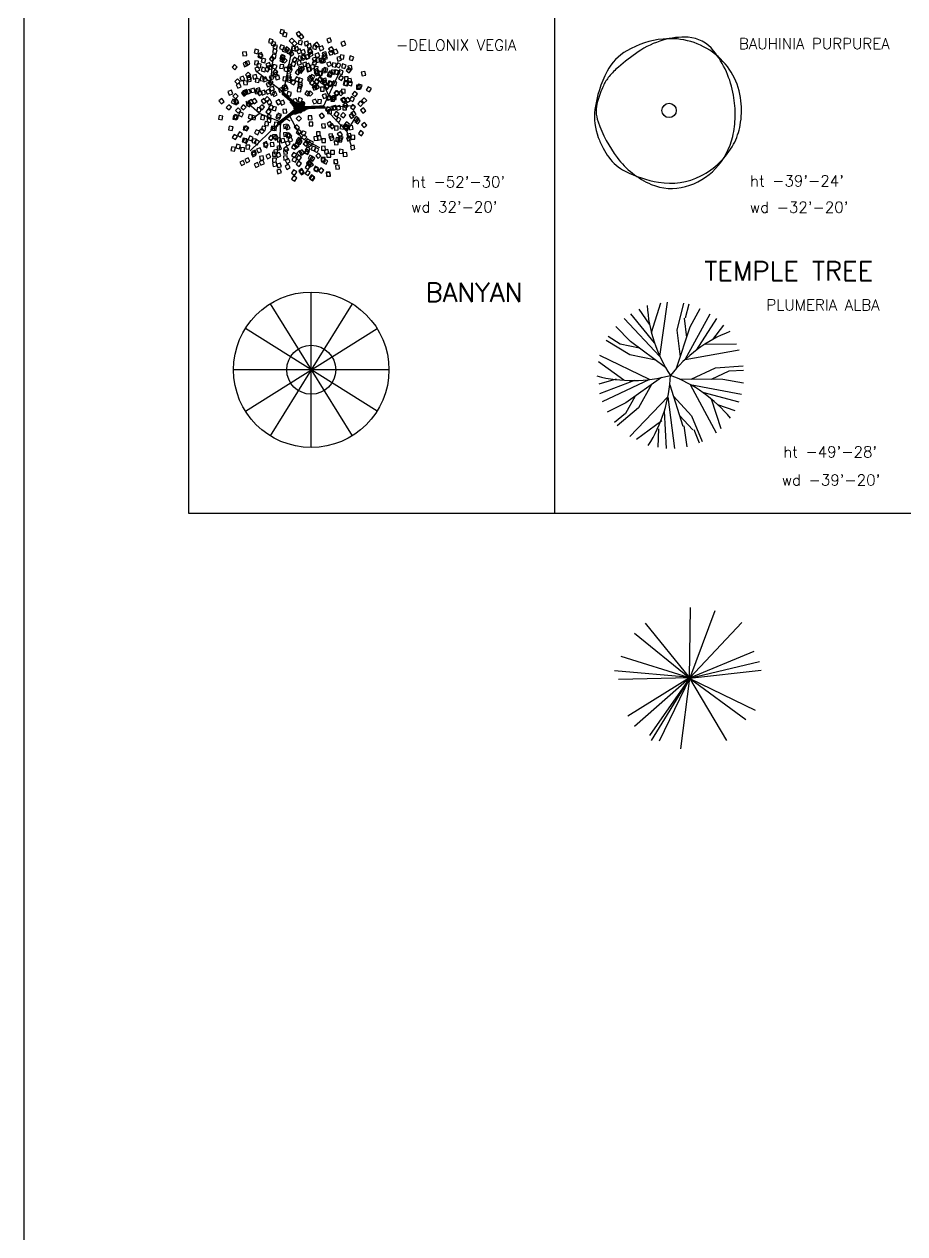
# Model space of a CAD drawing. Extents: x 2080 to 102399, y 2071 to 93424.
# Drawn here: x 72374 to 73815, y 73914 to 75893 of the extents above; entities that cross this region are included whole.
import ezdxf

# ---------------------------------------------------------------- set-up
doc = ezdxf.new("R2010")
doc.units = 0
doc.header["$LTSCALE"] = 20
doc.header["$MEASUREMENT"] = 0
doc.layers.add('correct', color=230, linetype='Continuous', plot=False)
doc.layers.add('PLANTS', color=3, linetype='Continuous')
doc.layers.add('TEXTS', color=2, linetype='Continuous')
doc.styles.add('a', font='romans.shx')

# ---------------------------------------------------------------- blocks, each defined once
blk = doc.blocks.new('3DLF-S')
at = {"color": 3}
blk.add_3dface([(0, 0), (-4, -4, -4), (0, -8, -8), (4, -4, -4)], dxfattribs=at)
blk = doc.blocks.new('3DLFS-S')
at = {"color": 92}
for p, rotation in [((-7.2, 0.2, 10.5), 338.5232090204596), ((-21.8, -8.2, -0.5), 330.9453959009229), ((11.5, -2.2, 8.5), 25.76932762433872), ((28, -11.6, 2.5), 29.93151184050779), ((-11.2, -21.8), 349.3803447238449), ((11, -25.7, 1), 29.93151184050779)]:
    blk.add_blockref('3DLF-S', p, dxfattribs=dict(at, rotation=rotation))
blk.add_blockref('3DLF-S', (-1.8, -11.4, 4.8), dxfattribs=at)
blk = doc.blocks.new('T48')
at = {"color": 10, "extrusion": (6.99446e-33, -1, -1.83772e-16)}
for p, q in [((-0.0984, 0.0995, 0.6032), (-0.0413, 0.3873, 0.7588)), ((-0.1789, 0.1693, 0.6646), (-0.164, 0.3196, 0.8033)), ((-0.0984, 0.0995, 0.5958), (-0.2688, 0.2307, 0.725)), ((0.1651, 0.0063, 0.4593), (0.3567, 0.0169, 0.5895))]:
    blk.add_line(p, q, dxfattribs=at)
at = {"color": 10}
for p, q in [((0.1566, 0.0063, 0.4614), (0.2635, 0.2371, 0.6022)), ((0.1916, 0.0783, 0.5027), (0.1238, 0.2318, 0.5027)), ((-0.2519, -0.036, 0.508), (-0.3387, 0.0423, 0.5387)), ((0.1598, 0.0063, 0.4614), (0.3059, -0.1503, 0.6022)), ((-0.254, -0.0381, 0.5122), (-0.3271, -0.0931, 0.6011)), ((-0.12, -0.0885, 0.417), (-0.2519, -0.036, 0.508)), ((-0.0624, -0.0466, 0.3387), (0.0148, -0.1905, 0.3598)), ((0.3059, -0.1503, 0.6022), (0.3641, -0.0582, 0.653)), ((-0.3111, -0.2741, 0.6445), (-0.1333, -0.1027, 0.4233)), ((-0.1168, -0.0885, 0.417), (-0.1253, -0.2699, 0.5122)), ((0.3059, -0.1503, 0.6022), (0.3344, -0.2434, 0.6382)), ((0.0148, -0.1905, 0.3598), (0.0011, -0.2275, 0.4117)), ((0.0148, -0.1905, 0.3598), (0.1323, -0.2519, 0.3598))]:
    blk.add_line(p, q, dxfattribs=at)
at = {"color": 10, "extrusion": (1, 0, 0)}
blk.add_line((-0.0544, -0.0836, 0.4307), (-0.0929, -0.0624, 0.6985), dxfattribs=at)
at = {"color": 10}
blk.add_lwpolyline([(0.0317, 0.0392, -0.117832), (0.0349, 0.0351, -0.109862), (0.036, 0.0296, -0.036437), (0.0354, 0.0234, -0.034184), (0.0339, 0.0169, -0.070317), (0.0317, 0.0123, 0.121404), (0.0307, 0.0095, 0.105675), (0.0309, 0.0078, 0.10563), (0.0317, 0.0063, 0.11787), (0.034, 0.0048, 0.050289), (0.0402, 0.0032, 0.018663), (0.0459, 0.0025, 0.01497), (0.0529, 0.0021, 0.087147), (0.0578, 0.0029, -0.118281), (0.0614, 0.0032, -0.325615), (0.0642, 0.0004, -0.326103), (0.0624, -0.0032, -0.032273), (0.0591, -0.0046, 0.027106), (0.055, -0.0063, 0.002318), (0.0467, -0.0105, 0.008478), (0.0444, -0.0116, 0.036344), (0.042, -0.0132, -0.022039), (0.0381, -0.0159, -0.092744), (0.0318, -0.0183, 0.069203), (0.0233, -0.0212, 0.147866), (0.0177, -0.0264, -0.172152), (0.0127, -0.0307, -0.132721), (0.0065, -0.0313, 0.108842), (-0.0011, -0.0317, 0.053805), (-0.0066, -0.0339, -0.040641), (-0.0138, -0.037, -0.081395), (-0.0294, -0.0396, -0.221332), (-0.0349, -0.037, -0.079922), (-0.0366, -0.0342, -0.108313), (-0.037, -0.0317, -0.048517), (-0.0366, -0.0289, -0.02389), (-0.0349, -0.0233, -0.137674), (-0.0294, -0.0155, 0.264867), (-0.0275, -0.0106, 0.017693), (-0.028, -0.0077, 0.00755), (-0.0296, -0.0011, 0.004346), (-0.0318, 0.0072, 0.010497), (-0.0328, 0.0106, 0.070056), (-0.0345, 0.0141, 0.023562), (-0.0413, 0.0233, 0.090241), (-0.0474, 0.0285, -0.118501), (-0.0519, 0.0328, -0.08154), (-0.0529, 0.0353, -0.126697), (-0.0529, 0.037, -0.215241), (-0.0518, 0.0384, -0.116434), (-0.0487, 0.0392, -0.22855), (-0.0456, 0.0377, 0.214017), (-0.0423, 0.036, 0.07524), (-0.0392, 0.0363, 0.190759), (-0.0381, 0.037, 0.274563), (-0.038, 0.0385, -0.2385), (-0.0381, 0.0402, -0.087445), (-0.0371, 0.0416, -0.110244), (-0.036, 0.0423, -0.136741), (-0.0342, 0.0425, -0.06456), (-0.0307, 0.0413, -0.144236), (-0.0272, 0.038, 0.201708), (-0.0243, 0.036, 0.026586), (-0.0197, 0.0351, -0.015616), (-0.0116, 0.0339, -0.012911), (-0.0034, 0.0321, 0.016293), (0.0032, 0.0307, 0.100723), (0.0087, 0.0308, 0.063874), (0.0169, 0.0339, 0.158892), (0.0202, 0.0372, -0.171356), (0.0233, 0.0402, -0.140353), (0.0277, 0.0409, -0.14068)], format="xyb", close=True, dxfattribs=at)
blk.add_circle((0, 0, 0.0593), 0.0169, dxfattribs=at)
at = {"color": 10, "extrusion": (0.668965, 4.71754e-17, 0.743294)}
blk.add_circle((0.0067, 0.1929, 0.4486), 0.00635, dxfattribs=at)
at = {"color": 92, "xscale": 0.00423333291, "yscale": 0.00423333291, "zscale": 0.00423333291}
for p, rotation in [((-0.1257, 0.2737, 0.7715), 217.0355451173859), ((-0.0512, 0.3634, 0.4773), 180), ((-0.0347, 0.3469, 0.5778), 180), ((0.2193, 0.2927, 0.6911), 127.0355451173859), ((-0.2751, 0.2492, 0.5313), 241.10908773184), ((-0.2217, 0.214, 0.6223), 217.0355451173859), ((-0.0766, 0.2087, 0.5239), 217.0355451173859), ((0.0212, 0.2561, 0.581), 180), ((0.0646, 0.2942, 0.7715), 180), ((0.0532, 0.2187, 0.4392), 127.0355451173859), ((0.0782, 0.1863, 0.8901), 127.0355451173859), ((0.0824, 0.1895, 0.3736), 127.0355451173859), ((0.1019, 0.2041, 0.7334), 127.0355451173859), ((0.1566, 0.2654, 0.6181), 180), ((0.1697, 0.2419, 0.5345), 127.0355451173859), ((-0.2004, 0.1285, 0.6773), 217.0355451173859), ((-0.056, 0.1294, 0.5408), 217.0355451173859), ((-0.0983, 0.239, 0.6773), 180), ((-0.0313, 0.1487, 0.9155), 217.0355451173859), ((0.3278, 0.115, 0.6159), 116.7371100578059), ((-0.2706, 0.0643, 0.3937), 241.10908773184), ((0.0356, 0.06, 0.8699), 217.0355451173859), ((0.0646, 0.127, 0.8805), 180), ((0.0646, 0.1143, 0.3831), 180), ((0.1746, 0.1016, 0.8901), 90), ((0.1799, 0.1016, 0.3736), 90), ((0.2043, 0.1016, 0.7334), 90), ((-0.2856, 0.0738, 0.6742), 260.280514680602), ((-0.1363, 0.0536, 0.6773), 274.426310174705), ((0.0646, 0.0265, 0.8699), 180), ((0.1228, -0.0191, 0.6773), 105.1767250495332), ((0.2753, 0.0475, 0.4286), 105.1767250495332), ((-0.3807, 0.0017, 0.5165), 274.426310174705), ((-0.2887, 0.0017, 0.8181), 274.426310174705), ((-0.1701, 0.0017, 0.454), 274.426310174705), ((-0.1119, 0.0017, 0.9165), 274.426310174705), ((0.188, -0.0842, 0.6551), 105.1767250495332), ((-0.0904, -0.066, 0.9165), 311.4618552920909), ((0.24, -0.0892, 0.7673), 68.14117993214732), ((0.2855, -0.0824, 0.5175), 54.73338241883649), ((-0.2315, -0.1725, 0.8181), 311.4618552920909), ((-0.0451, -0.1141, 0.7705), 342.4928092333245), ((0.0168, -0.0972, 0.8329), 19.52835435071045), ((0.2622, -0.1654, 0.5673), 68.14117993214732), ((-0.305, -0.2279, 0.5165), 311.4618552920909), ((-0.2725, -0.2122, 0.6456), 311.4618552920909), ((-0.1488, -0.2181, 0.453), 294.8881552746311), ((-0.0451, -0.166, 0.9017), 342.4928092333245), ((0.0639, -0.1597, 0.9017), 19.52835435071045), ((0.0694, -0.1975, 0.4646), 28.35728449507812), ((0.0977, -0.2045, 0.6371), 19.52835435071045), ((-0.0635, -0.1995, 0.4646), 351.3217393776923), ((0.1544, -0.2796, 0.7345), 19.52835435071045), ((-0.0451, -0.2782, 0.6371), 342.4928092333245), ((-0.0451, -0.3163, 0.7345), 342.4928092333245), ((0.0947, -0.3242, 0.635), 19.52835435071045), ((0.0952, -0.3294, 0.508), 20.68147253157148)]:
    blk.add_blockref('3DLFS-S', p, dxfattribs=dict(at, rotation=rotation))
at = {"xscale": 0.00423333291, "yscale": 0.00423333291, "zscale": 0.00423333291}
for p, rotation in [((-0.0783, -0.0074, 0.9843), 319.1446237411043), ((0.0603, -0.0508, 0.9843), 46.3875157474432)]:
    blk.add_blockref('3DLF-S', p, dxfattribs=dict(at, rotation=rotation))
blk.add_blockref('3DLF-S', (0, -0.0508, 0.9843), dxfattribs=at)
at = {"color": 10}
mesh = blk.add_polymesh((2, 36), dxfattribs=dict(at, n_close=True))
for k, corner in enumerate([(-0.0046, 0.0044, 0.2678), (-0.0035, 0.0053, 0.2678), (-0.0022, 0.0061, 0.2678), (-0.0009, 0.0067, 0.2678), (0.0006, 0.007, 0.2678), (0.0021, 0.007, 0.2678), (0.0035, 0.0068, 0.2678), (0.0049, 0.0063, 0.2678), (0.0062, 0.0056, 0.2678), (0.0074, 0.0047, 0.2678), (0.0083, 0.0036, 0.2678), (0.0091, 0.0023, 0.2678), (0.0097, 0.0009, 0.2678), (0.0099, -0.0005, 0.2678), (0.01, -0.002, 0.2678), (0.0098, -0.0034, 0.2678), (0.0093, -0.0048, 0.2678), (0.0086, -0.0061, 0.2678), (0.0077, -0.0073, 0.2678), (0.0066, -0.0083, 0.2678), (0.0053, -0.009, 0.2678), (0.0039, -0.0096, 0.2678), (0.0025, -0.0099, 0.2678), (0.001, -0.0099, 0.2678), (-0.0004, -0.0097, 0.2678), (-0.0018, -0.0092, 0.2678), (-0.0031, -0.0085, 0.2678), (-0.0043, -0.0076, 0.2678), (-0.0053, -0.0065, 0.2678), (-0.006, -0.0052, 0.2678), (-0.0066, -0.0039, 0.2678), (-0.0069, -0.0024, 0.2678), (-0.0069, -0.0009, 0.2678), (-0.0067, 0.0005, 0.2678), (-0.0062, 0.0019, 0.2678), (-0.0055, 0.0032, 0.2678), (-0.0963, 0.0992, 0.5969), (-0.0957, 0.0985, 0.5976), (-0.0954, 0.0978, 0.5983), (-0.0951, 0.0969, 0.599), (-0.0951, 0.096, 0.5996), (-0.0952, 0.095, 0.6001), (-0.0955, 0.094, 0.6006), (-0.0959, 0.0931, 0.6009), (-0.0965, 0.0922, 0.6011), (-0.0972, 0.0913, 0.6011), (-0.098, 0.0906, 0.6011), (-0.0989, 0.0899, 0.6009), (-0.0999, 0.0894, 0.6006), (-0.1008, 0.0891, 0.6001), (-0.1018, 0.0889, 0.5996), (-0.1027, 0.0889, 0.599), (-0.1036, 0.0891, 0.5983), (-0.1043, 0.0894, 0.5976), (-0.105, 0.0899, 0.5969), (-0.1055, 0.0906, 0.5961), (-0.1059, 0.0913, 0.5954), (-0.1061, 0.0922, 0.5948), (-0.1062, 0.0931, 0.5942), (-0.1061, 0.0941, 0.5936), (-0.1058, 0.0951, 0.5932), (-0.1053, 0.096, 0.5929), (-0.1048, 0.0969, 0.5927), (-0.1041, 0.0978, 0.5926), (-0.1032, 0.0985, 0.5927), (-0.1024, 0.0992, 0.5929), (-0.1014, 0.0997, 0.5932), (-0.1004, 0.1, 0.5936), (-0.0995, 0.1002, 0.5942), (-0.0986, 0.1002, 0.5948), (-0.0977, 0.1, 0.5954), (-0.0969, 0.0997, 0.5961)]):
    mesh.set_mesh_vertex(divmod(k, 36), corner)
mesh = blk.add_polymesh((2, 36), dxfattribs=dict(at, n_close=True))
for k, corner in enumerate([(-0.0047, -0.0042, 0.2678), (-0.0056, -0.0031, 0.2678), (-0.0063, -0.0017, 0.2678), (-0.0067, -0.0003, 0.2678), (-0.0069, 0.0011, 0.2678), (-0.0068, 0.0026, 0.2678), (-0.0065, 0.004, 0.2678), (-0.0059, 0.0054, 0.2678), (-0.0051, 0.0066, 0.2678), (-0.0041, 0.0077, 0.2678), (-0.0029, 0.0086, 0.2678), (-0.0016, 0.0093, 0.2678), (-0.0002, 0.0097, 0.2678), (0.0013, 0.0099, 0.2678), (0.0028, 0.0098, 0.2678), (0.0042, 0.0095, 0.2678), (0.0056, 0.0089, 0.2678), (0.0068, 0.0081, 0.2678), (0.0079, 0.0071, 0.2678), (0.0088, 0.0059, 0.2678), (0.0094, 0.0046, 0.2678), (0.0099, 0.0032, 0.2678), (0.01, 0.0017, 0.2678), (0.01, 0.0002, 0.2678), (0.0096, -0.0012, 0.2678), (0.009, -0.0026, 0.2678), (0.0082, -0.0038, 0.2678), (0.0072, -0.0049, 0.2678), (0.0061, -0.0058, 0.2678), (0.0047, -0.0064, 0.2678), (0.0033, -0.0069, 0.2678), (0.0019, -0.007, 0.2678), (0.0004, -0.007, 0.2678), (-0.0011, -0.0066, 0.2678), (-0.0024, -0.0061, 0.2678), (-0.0036, -0.0053, 0.2678), (-0.1348, -0.0955, 0.4233), (-0.1341, -0.0951, 0.4241), (-0.1334, -0.0948, 0.4248), (-0.1325, -0.0946, 0.4254), (-0.1316, -0.0946, 0.426), (-0.1306, -0.0948, 0.4266), (-0.1297, -0.0952, 0.427), (-0.1287, -0.0957, 0.4273), (-0.1279, -0.0963, 0.4275), (-0.1271, -0.0971, 0.4276), (-0.1264, -0.098, 0.4275), (-0.1258, -0.0989, 0.4273), (-0.1254, -0.0999, 0.427), (-0.1252, -0.1009, 0.4266), (-0.1251, -0.1019, 0.426), (-0.1251, -0.1028, 0.4254), (-0.1254, -0.1036, 0.4248), (-0.1258, -0.1044, 0.4241), (-0.1263, -0.105, 0.4233), (-0.127, -0.1055, 0.4226), (-0.1278, -0.1058, 0.4219), (-0.1287, -0.1059, 0.4212), (-0.1296, -0.1059, 0.4206), (-0.1305, -0.1057, 0.4201), (-0.1315, -0.1054, 0.4196), (-0.1324, -0.1049, 0.4193), (-0.1333, -0.1042, 0.4191), (-0.1341, -0.1034, 0.4191), (-0.1348, -0.1026, 0.4191), (-0.1353, -0.1016, 0.4193), (-0.1357, -0.1006, 0.4196), (-0.136, -0.0997, 0.4201), (-0.1361, -0.0987, 0.4206), (-0.136, -0.0978, 0.4212), (-0.1358, -0.0969, 0.4219), (-0.1354, -0.0962, 0.4226)]):
    mesh.set_mesh_vertex(divmod(k, 36), corner)
mesh = blk.add_polymesh((2, 36), dxfattribs=dict(at, n_close=True))
for k, corner in enumerate([(0.0169, 0, 0.0593), (0.0167, 0.0029, 0.0593), (0.0159, 0.0058, 0.0593), (0.0147, 0.0085, 0.0593), (0.013, 0.0109, 0.0593), (0.0109, 0.013, 0.0593), (0.0085, 0.0147, 0.0593), (0.0058, 0.0159, 0.0593), (0.0029, 0.0167, 0.0593), (0, 0.0169, 0.0593), (-0.0029, 0.0167, 0.0593), (-0.0058, 0.0159, 0.0593), (-0.0085, 0.0147, 0.0593), (-0.0109, 0.013, 0.0593), (-0.013, 0.0109, 0.0593), (-0.0147, 0.0085, 0.0593), (-0.0159, 0.0058, 0.0593), (-0.0167, 0.0029, 0.0593), (-0.0169, 0, 0.0593), (-0.0167, -0.0029, 0.0593), (-0.0159, -0.0058, 0.0593), (-0.0147, -0.0085, 0.0593), (-0.013, -0.0109, 0.0593), (-0.0109, -0.013, 0.0593), (-0.0085, -0.0147, 0.0593), (-0.0058, -0.0159, 0.0593), (-0.0029, -0.0167, 0.0593), (0, -0.0169, 0.0593), (0.0029, -0.0167, 0.0593), (0.0058, -0.0159, 0.0593), (0.0085, -0.0147, 0.0593), (0.0109, -0.013, 0.0593), (0.013, -0.0109, 0.0593), (0.0147, -0.0085, 0.0593), (0.0159, -0.0058, 0.0593), (0.0167, -0.0029, 0.0593), (0.0223, 0.0396), (0.015, 0.0329), (0.0052, 0.0305), (-0.0048, 0.0324), (-0.0147, 0.0344), (-0.0247, 0.0361), (-0.0327, 0.0421), (-0.0383, 0.0368), (-0.0474, 0.0389), (-0.0522, 0.0334), (-0.0448, 0.0267), (-0.0381, 0.0191), (-0.0328, 0.0105), (-0.0301, 0.0007), (-0.0278, -0.0091), (-0.0317, -0.0177), (-0.0361, -0.0268), (-0.0354, -0.0365), (-0.0263, -0.0395), (-0.0163, -0.0378), (-0.0068, -0.0341), (0.0028, -0.0311), (0.0128, -0.0306), (0.0199, -0.0236), (0.0288, -0.019), (0.0384, -0.0157), (0.047, -0.0103), (0.0561, -0.0059), (0.0642, -0.0006), (0.0566, 0.0025), (0.0465, 0.0024), (0.0365, 0.004), (0.031, 0.0108), (0.0348, 0.0202), (0.036, 0.0303), (0.0317, 0.0392)]):
    mesh.set_mesh_vertex(divmod(k, 36), corner)
mesh = blk.add_polymesh((2, 36), dxfattribs=dict(at, n_close=True))
for k, corner in enumerate([(0.0169, 0, 0.0593), (0.0167, 0.0029, 0.0593), (0.0159, 0.0058, 0.0593), (0.0147, 0.0085, 0.0593), (0.013, 0.0109, 0.0593), (0.0109, 0.013, 0.0593), (0.0085, 0.0147, 0.0593), (0.0058, 0.0159, 0.0593), (0.0029, 0.0167, 0.0593), (0, 0.0169, 0.0593), (-0.0029, 0.0167, 0.0593), (-0.0058, 0.0159, 0.0593), (-0.0085, 0.0147, 0.0593), (-0.0109, 0.013, 0.0593), (-0.013, 0.0109, 0.0593), (-0.0147, 0.0085, 0.0593), (-0.0159, 0.0058, 0.0593), (-0.0167, 0.0029, 0.0593), (-0.0169, 0, 0.0593), (-0.0167, -0.0029, 0.0593), (-0.0159, -0.0058, 0.0593), (-0.0147, -0.0085, 0.0593), (-0.013, -0.0109, 0.0593), (-0.0109, -0.013, 0.0593), (-0.0085, -0.0147, 0.0593), (-0.0058, -0.0159, 0.0593), (-0.0029, -0.0167, 0.0593), (0, -0.0169, 0.0593), (0.0029, -0.0167, 0.0593), (0.0058, -0.0159, 0.0593), (0.0085, -0.0147, 0.0593), (0.0109, -0.013, 0.0593), (0.013, -0.0109, 0.0593), (0.0147, -0.0085, 0.0593), (0.0159, -0.0058, 0.0593), (0.0167, -0.0029, 0.0593), (0.0116, 0, 0.2773), (0.0115, 0.002, 0.2773), (0.0109, 0.004, 0.2773), (0.0101, 0.0058, 0.2773), (0.0089, 0.0075, 0.2773), (0.0075, 0.0089, 0.2773), (0.0058, 0.0101, 0.2773), (0.004, 0.0109, 0.2773), (0.002, 0.0115, 0.2773), (0, 0.0116, 0.2773), (-0.002, 0.0115, 0.2773), (-0.004, 0.0109, 0.2773), (-0.0058, 0.0101, 0.2773), (-0.0075, 0.0089, 0.2773), (-0.0089, 0.0075, 0.2773), (-0.0101, 0.0058, 0.2773), (-0.0109, 0.004, 0.2773), (-0.0115, 0.002, 0.2773), (-0.0116, 0, 0.2773), (-0.0115, -0.002, 0.2773), (-0.0109, -0.004, 0.2773), (-0.0101, -0.0058, 0.2773), (-0.0089, -0.0075, 0.2773), (-0.0075, -0.0089, 0.2773), (-0.0058, -0.0101, 0.2773), (-0.004, -0.0109, 0.2773), (-0.002, -0.0115, 0.2773), (0, -0.0116, 0.2773), (0.002, -0.0115, 0.2773), (0.004, -0.0109, 0.2773), (0.0058, -0.0101, 0.2773), (0.0075, -0.0089, 0.2773), (0.0089, -0.0075, 0.2773), (0.0101, -0.0058, 0.2773), (0.0109, -0.004, 0.2773), (0.0115, -0.002, 0.2773)]):
    mesh.set_mesh_vertex(divmod(k, 36), corner)
mesh = blk.add_polymesh((2, 36), dxfattribs=dict(at, n_close=True))
for k, corner in enumerate([(0.0095, 0, 0.2741), (0.0094, 0.0015, 0.2741), (0.009, 0.0029, 0.2741), (0.0084, 0.0042, 0.2741), (0.0075, 0.0054, 0.2741), (0.0065, 0.0065, 0.2741), (0.0053, 0.0073, 0.2741), (0.004, 0.008, 0.2741), (0.0025, 0.0083, 0.2741), (0.0011, 0.0085, 0.2741), (-0.0004, 0.0083, 0.2741), (-0.0018, 0.008, 0.2741), (-0.0032, 0.0073, 0.2741), (-0.0044, 0.0065, 0.2741), (-0.0054, 0.0054, 0.2741), (-0.0063, 0.0042, 0.2741), (-0.0069, 0.0029, 0.2741), (-0.0073, 0.0015, 0.2741), (-0.0074, 0, 0.2741), (-0.0073, -0.0015, 0.2741), (-0.0069, -0.0029, 0.2741), (-0.0063, -0.0042, 0.2741), (-0.0054, -0.0054, 0.2741), (-0.0044, -0.0065, 0.2741), (-0.0032, -0.0073, 0.2741), (-0.0018, -0.008, 0.2741), (-0.0004, -0.0083, 0.2741), (0.0011, -0.0085, 0.2741), (0.0025, -0.0083, 0.2741), (0.004, -0.008, 0.2741), (0.0053, -0.0073, 0.2741), (0.0065, -0.0065, 0.2741), (0.0075, -0.0054, 0.2741), (0.0084, -0.0042, 0.2741), (0.009, -0.0029, 0.2741), (0.0094, -0.0015, 0.2741), (0.1567, 0.0131, 0.4625), (0.1559, 0.013, 0.4632), (0.1551, 0.0127, 0.4639), (0.1544, 0.0122, 0.4646), (0.1537, 0.0116, 0.4652), (0.1531, 0.0108, 0.4657), (0.1526, 0.0099, 0.4662), (0.1523, 0.0089, 0.4665), (0.1521, 0.0078, 0.4667), (0.152, 0.0067, 0.4667), (0.1521, 0.0056, 0.4667), (0.1523, 0.0046, 0.4665), (0.1526, 0.0036, 0.4662), (0.1531, 0.0027, 0.4657), (0.1537, 0.0019, 0.4652), (0.1544, 0.0012, 0.4646), (0.1551, 0.0008, 0.4639), (0.1559, 0.0005, 0.4632), (0.1567, 0.0004, 0.4625), (0.1576, 0.0005, 0.4617), (0.1583, 0.0008, 0.461), (0.1591, 0.0012, 0.4604), (0.1598, 0.0019, 0.4597), (0.1604, 0.0027, 0.4592), (0.1608, 0.0036, 0.4588), (0.1612, 0.0046, 0.4585), (0.1614, 0.0056, 0.4583), (0.1615, 0.0067, 0.4582), (0.1614, 0.0078, 0.4583), (0.1612, 0.0089, 0.4585), (0.1608, 0.0099, 0.4588), (0.1604, 0.0108, 0.4592), (0.1598, 0.0116, 0.4597), (0.1591, 0.0122, 0.4604), (0.1583, 0.0127, 0.461), (0.1576, 0.013, 0.4617)]):
    mesh.set_mesh_vertex(divmod(k, 36), corner)
blk = doc.blocks.new('A$C74E52B3C')
at = {"layer": 'PLANTS', "linetype": 'Continuous', "ltscale": 0.5}
for p, q in [((0, -127.1), (0, 127.1)), ((-66.9, 108.1), (66.9, -108.1)), ((66.9, 108.1), (-66.9, -108.1)), ((107.7, -67.6), (-107.7, 67.6)), ((-107.7, -67.6), (107.7, 67.6)), ((127.1, 0), (-127.1, 0))]:
    blk.add_line(p, q, dxfattribs=at)
for radius in [127.1, 40]:
    blk.add_circle((0, 0), radius, dxfattribs=at)
blk = doc.blocks.new('T3')
at = {"color": 3, "linetype": 'Continuous'}
blk.add_circle((0.0075, -0.0006), 0.0467, dxfattribs=at)
for centre, radius, start, end in [((0.1024, -0.0008), 0.4778, 86.58911, 106.36827), ((0.1171, 0.2465), 0.2301, 38.20985, 86.58549), ((0.0278, -0.1235), 0.5914, 95.77431, 119.94779), ((0.1287, -0.0904), 0.5712, 106.36887, 124.44775), ((0.0157, -0.0047), 0.472, 51.53933, 95.77344), ((-0.1006, 0.0992), 0.3344, 119.94747, 152.28451), ((0.7005, -0.9241), 1.5821, 124.44579, 130.30315), ((-0.2125, -0.013), 0.6496, 9.98315, 38.20995), ((0.0312, 0.0148), 0.4471, 6.02226, 51.53932), ((0.263, -0.0918), 0.745, 152.28514, 172.40039), ((-0.029, -0.0639), 0.4542, 130.30051, 141.24542), ((0.2312, -0.1435), 0.7191, 154.99236, 163.77852), ((-0.1535, 0.036), 0.2946, 141.24437, 154.99062), ((-0.2858, -0.0259), 0.724, 358.88831, 9.98335), ((-0.1071, -0.0424), 0.3717, 172.39963, 201.02847), ((-0.2526, -0.0027), 0.2152, 163.77968, 199.38278), ((-0.0951, 0.0014), 0.5742, 350.23007, 6.02322), ((0.3677, 0.2155), 0.8728, 199.38194, 216.84656), ((-0.198, -0.0276), 0.6362, 347.04926, 358.8877), ((0.0738, -0.0277), 0.4027, 331.34738, 350.23032), ((0.1608, 0.0605), 0.6586, 201.02354, 207.82164), ((-0.0112, 0.0188), 0.4996, 296.88013, 331.34799), ((-0.0191, -0.0688), 0.4527, 316.76218, 347.04987), ((0.0248, -0.0113), 0.5049, 207.82036, 215.5805), ((-0.1491, -0.1357), 0.2911, 215.58514, 243.38008), ((0.1028, 0.0169), 0.5417, 216.84672, 247.04623), ((0.0032, -0.0897), 0.4221, 285.36856, 316.76312), ((0.0747, 0.311), 0.7907, 243.38438, 260.14679), ((0.015, -0.0329), 0.4417, 260.14572, 296.88071), ((0.0246, -0.1677), 0.3412, 247.04717, 285.3699)]:
    blk.add_arc(centre, radius, start, end, dxfattribs=at)
blk = doc.blocks.new('TR1')
at = {"color": 91}
for p, q in [((-0.1308, 0.2964), (-0.0659, 0.5001)), ((-0.0725, 0.133), (-0.0219, 0.5039)), ((0.0457, 0.3123), (0.09, 0.496)), ((-0.1098, 0.2262), (-0.271, 0.425)), ((-0.1439, 0.3542), (-0.2138, 0.4567)), ((0.099, 0.1124), (0.2697, 0.4246)), ((0.1015, 0.3976), (0.1263, 0.4919)), ((0.1341, 0.335), (0.2012, 0.4616)), ((-0.2734, 0.2352), (-0.373, 0.3382)), ((-0.0725, 0.133), (-0.3167, 0.3919)), ((0.0406, 0.0535), (0.1341, 0.335)), ((0.1098, 0.2618), (0.0945, 0.3954)), ((0.176, 0.1766), (0.3154, 0.3914)), ((0.2873, 0.2487), (0.3632, 0.3468)), ((-0.3431, 0.2162), (-0.4251, 0.2688)), ((0.0664, 0.1313), (0.0457, 0.3123)), ((-0.2791, 0.1441), (-0.4401, 0.243)), ((-0.2112, 0.1895), (-0.3431, 0.2162)), ((-0.0345, 0.0593), (-0.2734, 0.2352)), ((0.099, 0.1124), (0.4674, 0.1789)), ((0.2363, 0.2184), (0.4502, 0.2196)), ((-0.3185, -0.0287), (-0.4922, 0.096)), ((-0.1451, -0.0237), (-0.4822, 0.139)), ((-0.1005, 0.1079), (-0.2791, 0.1441)), ((0.1403, -0.0203), (0.306, 0.0554)), ((0.2778, -0.0212), (0.4002, 0.0347)), ((0.306, 0.0554), (0.4944, 0.07)), ((0.4002, 0.0347), (0.4974, 0.0403)), ((-0.3704, -0.0211), (-0.4895, -0.0559)), ((-0.2452, -0.0304), (-0.4842, -0.1223)), ((-0.1451, -0.0237), (-0.4668, -0.176)), ((-0.0632, -0.0104), (-0.3044, -0.1831)), ((-0.1299, -0.0581), (-0.2195, -0.2168)), ((-0.0059, -0.0592), (0.0839, -0.342)), ((0.0583, -0.0197), (0.355, -0.0217)), ((0.1324, -0.0571), (0.3094, -0.3869)), ((0.1324, -0.0571), (0.4821, -0.123)), ((0.355, -0.0217), (0.4961, -0.0464)), ((-0.2417, -0.1382), (-0.3078, -0.2554)), ((-0.0185, -0.1412), (-0.2775, -0.4115)), ((-0.0185, -0.1412), (0.0269, -0.4942)), ((0.0189, -0.1373), (0.1421, -0.2716)), ((0.2173, -0.1105), (0.4646, -0.1767)), ((0.2756, -0.1549), (0.3428, -0.3579)), ((-0.3044, -0.1831), (-0.4331, -0.2461)), ((-0.2195, -0.2168), (-0.3633, -0.3393)), ((-0.0431, -0.2385), (-0.0296, -0.4941)), ((0.3202, -0.194), (0.437, -0.2359)), ((-0.3078, -0.2554), (-0.3832, -0.3171)), ((-0.0602, -0.3055), (-0.2325, -0.4322)), ((0.0606, -0.2684), (0.1515, -0.3675)), ((0.1421, -0.2716), (0.2142, -0.4463)), ((-0.0836, -0.36), (-0.0873, -0.484)), ((0.091, -0.3398), (0.1111, -0.4816)), ((0.1586, -0.3654), (0.194, -0.4562))]:
    blk.add_line(p, q, dxfattribs=at)
at = {"color": 64}
for centre, start, end in [((0.8061, 0.5389), 183.42821, 213.52125), ((0.7565, -0.5978), 111.42821, 141.52125), ((-0.2596, 0.9373), 255.42821, 285.52125), ((-0.9679, 0.0469), 327.42821, 357.52125), ((-0.3399, -0.9019), 39.42821, 69.52125)]:
    blk.add_arc(centre, 0.9679, start, end, dxfattribs=at)
blk = doc.blocks.new('A$C31D72DEE')
at = {"color": 86, "linetype": 'Continuous'}
for p, q in [((0, 0), (1.4, 115)), ((0.5, -1.2), (41.8, 110)), ((0.4, -0.2), (-72, 89.5)), ((0.4, -0.2), (85.6, 90.3)), ((0.4, -0.2), (85.6, 90.3)), ((0, -0.5), (-89.8, 72.7)), ((0.4, -0.2), (105.7, 43.7)), ((0, 0), (-111.7, 34.9)), ((0, -0.5), (114.5, 27)), ((2.4, 0.4), (-122.6, 11.3)), ((0, 0), (-101.1, -62.7)), ((0, -0.5), (117.2, 12.4)), ((0, 0), (0.4, -0.2)), ((0, 0), (0, -0.5)), ((0.4, -0.2), (-116.1, -2.7)), ((0, -0.5), (-89.8, -79.3)), ((0.4, -0.2), (-65.2, -94.3)), ((0, -0.5), (-62.6, -102.4)), ((0.4, -0.2), (-49.6, -103.6)), ((0, -0.5), (-14.9, -116.1)), ((0, -0.5), (92.4, -68.1)), ((0, -0.5), (60.7, -102.5)), ((0, -0.5), (0, -0.5)), ((0.4, -0.2), (0.5, -1.2)), ((0.5, -1.2), (107.2, -52.9))]:
    blk.add_line(p, q, dxfattribs=at)
blk.add_circle((0, 0), 2.46, dxfattribs=at)

msp = doc.modelspace()

# ---------------------------------------------------------------- linework, layer by layer
at = {"color": 7}
msp.add_line((73241.753, 77729.533), (73241.753, 75092.056), dxfattribs=at)
msp.add_lwpolyline([(72643.451, 78104.466), (75215.957, 78104.466), (75215.957, 75092.056), (72643.451, 75092.056)], close=True, dxfattribs=at)
at = {"layer": 'correct', "color": 3, "linetype": 'Continuous', "ltscale": 0.5}
msp.add_lwpolyline([(72374.428, 93424.184), (102393.665, 93424.184), (102393.665, 71506.418), (72374.428, 71506.418)], close=True, dxfattribs=at)

# ---------------------------------------------------------------- block references
at = {"layer": 'PLANTS'}
for name, p, xscale, yscale, zscale in [('T48', (72823.568, 75755.49, -122.427), 255.9263233038218, 255.9263233038218, 255.9263233038218), ('T3', (73427.313, 75751.573), 251.0354280109459, 251.0354280109459, 251.0354280109459), ('TR1', (73431.703, 75317.039), 239.9334482969134, 239.9334482969134, 239.9334482969134)]:
    msp.add_blockref(name, p, dxfattribs=dict(at, xscale=xscale, yscale=yscale, zscale=zscale))
at = {"layer": 'PLANTS', "linetype": 'Continuous', "ltscale": 0.5}
for name, p in [('A$C74E52B3C', (72843.906, 75327.318)), ('A$C31D72DEE', (73462.56, 74823.37))]:
    msp.add_blockref(name, p, dxfattribs=at)

# ---------------------------------------------------------------- texts
at = {"layer": 'TEXTS', "style": 'a'}
for s, height, p in [('-DELONIX VEGIA', 18, (72982.598, 75849.425, -267.804)), ('BAUHINIA PURPUREA', 18, (73543.324, 75851.675)), ("ht -52'-30'", 18, (73007.654, 75625.697, -267.804)), ("ht -39'-24'", 18, (73561.584, 75627.303)), ("wd 32'-20'", 18, (73007.333, 75584.688, -267.804)), ("wd -32'-20'", 18, (73561.212, 75584.162)), ('TEMPLE TREE', 31.104, (73486.794, 75473.404)), ('BANYAN', 31.104, (73030.729, 75438.401)), ('PLUMERIA ALBA', 18, (73588.358, 75424.441)), ("ht -49'-28'", 18, (73615.975, 75184.051)), ("wd -39'-20'", 18, (73613.404, 75137.983))]:
    msp.add_text(s, height=height, dxfattribs=at).set_placement(p)

doc.saveas('drawing.dxf')
